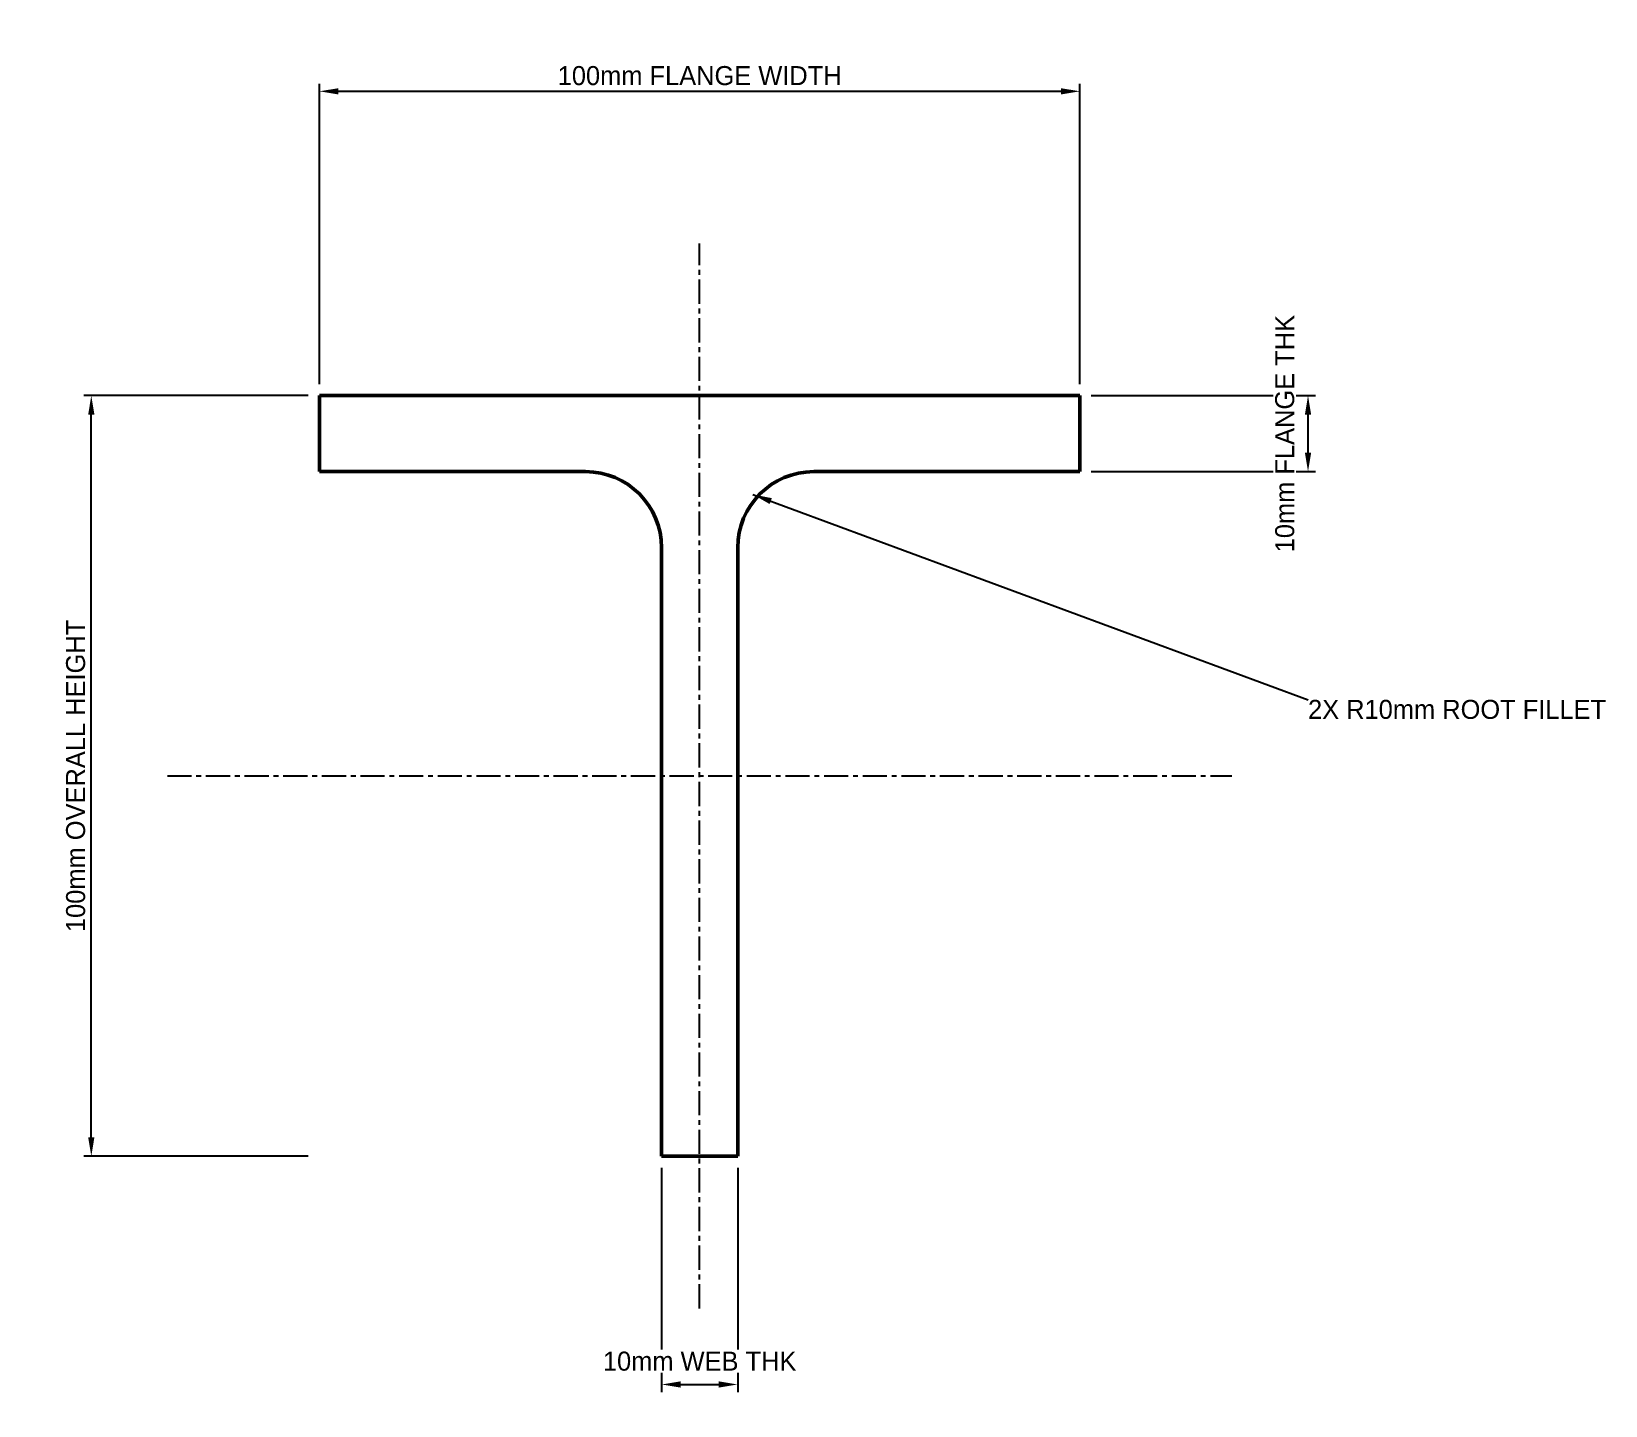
# Model space of a CAD drawing. Header units: metres. Extents: x -38 to 169, y -33 to 148.
import ezdxf

# ---------------------------------------------------------------- set-up
doc = ezdxf.new("R2010")
doc.units = ezdxf.units.M
doc.linetypes.add('CENTER', pattern=[5.08, 3.175, -0.635, 0.635, -0.635])
for name, color, linetype, lineweight in [('CENTERLINES', 7, 'CENTER', 25), ('DIMENSIONS', 7, 'Continuous', 25), ('GEOMETRY', 7, 'Continuous', 50)]:
    doc.layers.add(name, color=color, linetype=linetype, lineweight=lineweight)
doc.dimstyles.new('ENGINEERING_STYLE', dxfattribs={"dimtxt": 2.5, "dimasz": 2.5, "dimexe": 1, "dimexo": 1.5, "dimgap": 0.8, "dimtad": 1, "dimcen": 2.5, "dimazin": 3, "dimtfac": 1, "dimtmove": 0, "dimatfit": 3, "dimtfill": 1})

msp = doc.modelspace()

# ---------------------------------------------------------------- linework, layer by layer
at = {"layer": 'CENTERLINES'}
for p, q in [((50, -20), (50, 120)), ((-20, 50), (120, 50))]:
    msp.add_line(p, q, dxfattribs=at)
at = {"layer": 'GEOMETRY'}
for p, q in [((0, 100), (100, 100)), ((0, 90), (0, 100)), ((100, 100), (100, 90)), ((35, 90), (0, 90)), ((100, 90), (65, 90)), ((45, 0), (45, 80)), ((55, 80), (55, 0)), ((55, 0), (45, 0))]:
    msp.add_line(p, q, dxfattribs=at)
for centre, start, end in [((35, 80), 0, 90), ((65, 80), 90, 180)]:
    msp.add_arc(centre, 10, start, end, dxfattribs=at)

# ---------------------------------------------------------------- texts
at = {"layer": 'DIMENSIONS', "insert": (130, 60), "char_height": 2.5, "attachment_point": 1}
msp.add_mtext('2X R10mm ROOT FILLET', dxfattribs=at)

# ---------------------------------------------------------------- next in the draw order: dimensions: what is measured, and where the dimension line sits
at = {"layer": 'DIMENSIONS'}
for base, p1, p2, text in [((0, 140), (0, 100), (100, 100), '100mm FLANGE WIDTH'), ((45, -30), (45, 0), (55, 0), '10mm WEB THK')]:
    msp.add_linear_dim(base=base, p1=p1, p2=p2, text=text, dimstyle='ENGINEERING_STYLE', dxfattribs=at).render()

# ---------------------------------------------------------------- next in the draw order: dimensions: what is measured, and where the dimension line sits
for base, p1, p2, text in [((130, 90), (100, 90), (100, 100), '10mm FLANGE THK'), ((-30, 0), (0, 0), (0, 100), '100mm OVERALL HEIGHT')]:
    msp.add_linear_dim(base=base, p1=p1, p2=p2, angle=90, text=text, dimstyle='ENGINEERING_STYLE', dxfattribs=at).render()

# ---------------------------------------------------------------- next in the draw order: leaders
msp.add_leader([(57, 87), (130, 60)], dimstyle='ENGINEERING_STYLE', dxfattribs=at)

doc.saveas('drawing.dxf')
